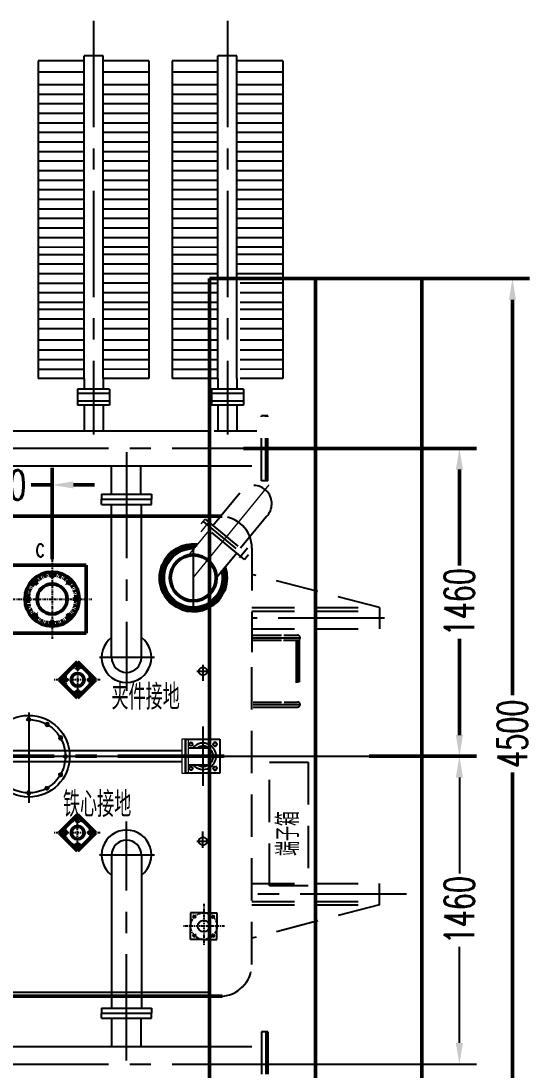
# Model space of a CAD drawing. Header units: inches. Extents: x -283 to 311, y 735 to 1155.
# Drawn here: x -86.9 to -26.8, y 819.7 to 943.2 of the extents above; entities that cross this region are included whole.
import ezdxf
from ezdxf.enums import TextEntityAlignment as Align

# ---------------------------------------------------------------- set-up
doc = ezdxf.new("R2010")
doc.units = ezdxf.units.IN
doc.header["$LTSCALE"] = 10
for name, pattern in [('ACAD_ISO02W100', [15, 12, -3]), ('CENTER', [2, 1.25, -0.25, 0.25, -0.25]), ('DASHED', [0.75, 0.5, -0.25]), ('DIVIDE', [1.25, 0.5, -0.25, 0, -0.25, 0, -0.25]), ('PHANTOM', [2.5, 1.25, -0.25, 0.25, -0.25, 0.25, -0.25])]:
    doc.linetypes.add(name, pattern=pattern)
for name, color, linetype, lineweight in [('0粗实线层', 7, 'Continuous', 50), ('1虚线层', 5, 'DASHED', 25), ('2中心线层', 1, 'CENTER', 25), ('4细实线层', 2, 'Continuous', 25), ('5文字层', 6, 'Continuous', 25), ('细实线', 3, 'Continuous', 20)]:
    doc.layers.add(name, color=color, linetype=linetype, lineweight=lineweight)
for name, color, linetype in [('1轮廓实线层', 7, 'Continuous'), ('3', 6, 'PHANTOM'), ('3中心线层', 1, 'CENTER'), ('4', 2, 'Continuous'), ('5', 3, 'Continuous'), ('6', 4, 'DIVIDE')]:
    doc.layers.add(name, color=color, linetype=linetype)
doc.styles.get("Standard").update_dxf_attribs({"font": 'txt.shx', "width": 0.67, "bigfont": 'hztxt.shx'})
doc.styles.add('TH_GBDIM', font='txt.shx', dxfattribs={"width": 0.67, "bigfont": 'hztxt.shx'})
doc.dimstyles.new('TH_GBDIM', dxfattribs={"dimtxt": 3.5, "dimasz": 2.5, "dimexe": 2, "dimexo": 0, "dimgap": 1.5, "dimtad": 0, "dimdec": 1, "dimlfac": 40, "dimdsep": 46, "dimtxsty": 'TH_GBDIM', "dimcen": 2.5, "dimclrd": 3, "dimclre": 3, "dimclrt": 6, "dimadec": 0, "dimazin": 2, "dimtfac": 0.714286, "dimtdec": 1, "dimtmove": 0, "dimatfit": 3, "dimfxl": 0, "dimtzin": 0, "dimlwd": -1, "dimlwe": -1, "dimarcsym": 0})

# ---------------------------------------------------------------- blocks, each defined once
blk = doc.blocks.new('28')
for p, q in [((78651.8, -45486.5), (78589.3, -45486.5)), ((78589.3, -45486.5), (78589.3, -45549)), ((78651.8, -45486.5), (78714.3, -45486.5)), ((78714.3, -45486.5), (78714.3, -45549)), ((78589.3, -45611.5), (78589.3, -45549)), ((78714.3, -45611.5), (78714.3, -45549)), ((78651.8, -45611.5), (78589.3, -45611.5)), ((78651.8, -45611.5), (78714.3, -45611.5))]:
    blk.add_line(p, q)
for centre, radius in [((78607.6, -45504.8), 4.97), ((78651.8, -45549), 27.5), ((78696, -45504.8), 4.97), ((78607.6, -45593.2), 4.97), ((78696, -45593.2), 4.97)]:
    blk.add_circle(centre, radius)
at = {"layer": '3中心线层'}
for p, q in [((78651.8, -45444.7), (78651.8, -45637.9)), ((78614.1, -45511.3), (78601.1, -45498.3)), ((78689.5, -45511.3), (78702.5, -45498.3)), ((78749.1, -45549), (78553.2, -45549)), ((78614.1, -45586.7), (78601.1, -45599.7)), ((78689.4, -45586.6), (78702.5, -45599.7))]:
    blk.add_line(p, q, dxfattribs=at)
blk.add_circle((78651.8, -45549), 62.5, dxfattribs=at)
for centre, start, end in [((78607.6, -45504.8), 306.113, 241.0728), ((78696, -45504.8), 298.9272, 233.887), ((78607.6, -45593.2), 118.9272, 53.887), ((78696, -45593.2), 126.113, 61.0728)]:
    blk.add_arc(centre, 6, start, end, dxfattribs=at)
blk = doc.blocks.new('铁心及夹件标准接地法兰')
at = {"color": 0}
for p, q in [((332.8, 418.2), (247.9, 333.4)), ((417.6, 333.4), (332.8, 418.2)), ((247.9, 333.4), (332.8, 248.5)), ((332.8, 248.5), (417.6, 333.4))]:
    blk.add_line(p, q, dxfattribs=at)
for centre, radius in [((332.8, 391.4), 6), ((332.8, 333.4), 30), ((274.8, 333.4), 6), ((390.8, 333.4), 6), ((332.8, 275.4), 6)]:
    blk.add_circle(centre, radius, dxfattribs=at)
at = {"layer": '2中心线层'}
for p, q in [((332.8, 248.5), (332.8, 418.2)), ((438.5, 333.4), (222.7, 333.4))]:
    blk.add_line(p, q, dxfattribs=at)
blk.add_circle((332.8, 333.4), 58, dxfattribs=at)
at = {"layer": '4细实线层'}
for centre, start, end in [((332.8, 391.4), 356.5404, 270), ((274.8, 333.4), 86.5404, 0), ((390.8, 333.4), 266.5404, 180), ((332.8, 275.4), 176.5404, 90)]:
    blk.add_arc(centre, 7, start, end, dxfattribs=at)
blk = doc.blocks.new('中低压套管')
at = {"layer": '0粗实线层', "color": 1, "linetype": 'CENTER'}
for p, q in [((179436.1, -43014.2), (179436.1, -43039.5)), ((179349, -43050.3), (179366.8, -43068.2)), ((179523.3, -43050.3), (179505.4, -43068.2)), ((179312.9, -43137.4), (179338.2, -43137.4)), ((179559.4, -43137.4), (179534.1, -43137.4)), ((179349, -43224.6), (179366.8, -43206.7)), ((179523.3, -43224.6), (179505.4, -43206.7)), ((179436.1, -43260.7), (179436.1, -43235.4))]:
    blk.add_line(p, q, dxfattribs=at)
at = {"layer": '0粗实线层'}
for centre, radius in [((179436.1, -43137.4), 127.5), ((179436.1, -43024.9), 7), ((179356.6, -43057.9), 7), ((179436.1, -43137.4), 71), ((179515.7, -43057.9), 7), ((179323.6, -43137.4), 7), ((179548.6, -43137.4), 7), ((179356.6, -43217), 7), ((179515.7, -43217), 7), ((179436.1, -43249.9), 7)]:
    blk.add_circle(centre, radius, dxfattribs=at)
at = {"layer": '0粗实线层', "color": 1, "linetype": 'CENTER'}
blk.add_circle((179436.1, -43137.4), 112.5, dxfattribs=at)
at = {"layer": '2中心线层'}
for p, q in [((179436.1, -42949.9), (179436.1, -43324.9)), ((179248.6, -43137.4), (179623.6, -43137.4))]:
    blk.add_line(p, q, dxfattribs=at)
blk = doc.blocks.new('*D51')
at = {"layer": '0粗实线层', "color": 3}
for p, q in [((-95.79, 879.05), (-95.79, 890.55)), ((-83.29, 879.8), (-83.29, 890.55)), ((-98.29, 888.55), (-100.79, 888.55)), ((-95.79, 888.55), (-92.97, 888.55)), ((-83.29, 888.55), (-85.75, 888.55)), ((-80.79, 888.55), (-78.29, 888.55))]:
    blk.add_line(p, q, dxfattribs=at)
for points in [[(-98.29, 888.97), (-98.29, 888.13), (-95.79, 888.55)], [(-80.79, 888.97), (-80.79, 888.13), (-83.29, 888.55)]]:
    blk.add_solid(points, dxfattribs=at)
at = {"layer": 'Defpoints', "color": 0}
for p in [(-83.29, 888.55), (-83.29, 879.8), (-95.79, 879.05)]:
    blk.add_point(p, dxfattribs=at)
at = {"layer": '0粗实线层', "color": 6, "insert": (-89.36, 888.55), "char_height": 3.5, "attachment_point": 5, "style": 'TH_GBDIM'}
blk.add_mtext('500', dxfattribs=at)
blk = doc.blocks.new('*D53')
at = {"layer": '0粗实线层', "color": 3}
for p, q in [((-39.79, 912.86), (-27.13, 912.86)), ((-29.13, 910.36), (-29.13, 863.81)), ((-29.13, 802.86), (-29.13, 854.71)), ((-39.79, 800.36), (-27.13, 800.36))]:
    blk.add_line(p, q, dxfattribs=at)
for points in [[(-29.54, 910.36), (-28.71, 910.36), (-29.13, 912.86)], [(-29.54, 802.86), (-28.71, 802.86), (-29.13, 800.36)]]:
    blk.add_solid(points, dxfattribs=at)
at = {"layer": 'Defpoints', "color": 0}
for p in [(-39.79, 912.86), (-29.13, 912.86), (-39.79, 800.36)]:
    blk.add_point(p, dxfattribs=at)
at = {"layer": '0粗实线层', "color": 6, "insert": (-29.13, 859.26), "char_height": 3.5, "attachment_point": 5, "rotation": 90, "style": 'TH_GBDIM'}
blk.add_mtext('4500', dxfattribs=at)
blk = doc.blocks.new('*D54')
at = {"layer": '0粗实线层', "color": 3}
for p, q in [((-60.76, 892.86), (-33.37, 892.86)), ((-35.37, 890.36), (-35.37, 879.05)), ((-35.37, 859.11), (-35.37, 870.42)), ((-45.97, 856.61), (-33.37, 856.61))]:
    blk.add_line(p, q, dxfattribs=at)
for points in [[(-35.79, 890.36), (-34.95, 890.36), (-35.37, 892.86)], [(-35.79, 859.11), (-34.95, 859.11), (-35.37, 856.61)]]:
    blk.add_solid(points, dxfattribs=at)
at = {"layer": 'Defpoints', "color": 0}
for p in [(-60.76, 892.86), (-45.97, 856.61), (-35.37, 856.61)]:
    blk.add_point(p, dxfattribs=at)
at = {"layer": '0粗实线层', "color": 6, "insert": (-35.37, 874.74), "char_height": 3.5, "attachment_point": 5, "rotation": 90, "style": 'TH_GBDIM'}
blk.add_mtext('1460{}{}', dxfattribs=at)
blk = doc.blocks.new('*D55')
at = {"color": 3}
for p, q in [((-59.79, 856.61), (-33.37, 856.61)), ((-35.37, 854.11), (-35.37, 842.8)), ((-35.37, 822.86), (-35.37, 834.17)), ((-57.91, 820.36), (-33.37, 820.36))]:
    blk.add_line(p, q, dxfattribs=at)
for points in [[(-35.79, 854.11), (-34.95, 854.11), (-35.37, 856.61)], [(-35.79, 822.86), (-34.95, 822.86), (-35.37, 820.36)]]:
    blk.add_solid(points, dxfattribs=at)
at = {"layer": 'Defpoints', "color": 0}
for p in [(-59.79, 856.61), (-35.37, 856.61), (-57.91, 820.36)]:
    blk.add_point(p, dxfattribs=at)
at = {"color": 6, "insert": (-35.37, 838.49), "char_height": 3.5, "attachment_point": 5, "rotation": 90, "style": 'TH_GBDIM'}
blk.add_mtext('1460{}{}', dxfattribs=at)
blk = doc.blocks.new('*D56')
at = {"color": 3}
for p, q in [((-133.54, 829.53), (-133.54, 767)), ((-52.29, 800.36), (-52.29, 767)), ((-131.04, 769), (-93.28, 769)), ((-54.79, 769), (-84.42, 769))]:
    blk.add_line(p, q, dxfattribs=at)
for points in [[(-131.04, 769.42), (-131.04, 768.58), (-133.54, 769)], [(-54.79, 769.42), (-54.79, 768.58), (-52.29, 769)]]:
    blk.add_solid(points, dxfattribs=at)
at = {"layer": 'Defpoints', "color": 0}
for p in [(-133.54, 829.53), (-52.29, 800.36), (-52.29, 769)]:
    blk.add_point(p, dxfattribs=at)
at = {"color": 6, "insert": (-88.85, 769), "char_height": 3.5, "attachment_point": 5, "style": 'TH_GBDIM'}
blk.add_mtext('3250', dxfattribs=at)
blk = doc.blocks.new('*D103')
at = {"layer": '0粗实线层', "color": 3}
for p, q in [((-217.81, 849.44), (-217.81, 760.42)), ((-39.79, 800.36), (-39.79, 760.42)), ((-215.31, 762.42), (-133, 762.42)), ((-42.29, 762.42), (-124.6, 762.42))]:
    blk.add_line(p, q, dxfattribs=at)
for points in [[(-215.31, 762.84), (-215.31, 762), (-217.81, 762.42)], [(-42.29, 762.84), (-42.29, 762), (-39.79, 762.42)]]:
    blk.add_solid(points, dxfattribs=at)
at = {"layer": 'Defpoints', "color": 0}
for p in [(-217.81, 849.44), (-39.79, 800.36), (-39.79, 762.42)]:
    blk.add_point(p, dxfattribs=at)
at = {"layer": '0粗实线层', "color": 6, "insert": (-128.8, 762.42), "char_height": 3.5, "attachment_point": 5, "style": 'TH_GBDIM'}
blk.add_mtext('7130{}{}', dxfattribs=at)

msp = doc.modelspace()

# ---------------------------------------------------------------- linework, layer by layer
for p, q in [((-77.2856, 939.0533), (-79.5356, 939.0533)), ((-79.5356, 901.0758), (-79.5356, 939.0533)), ((-77.2856, 901.0758), (-77.2856, 939.0533)), ((-61.5356, 939.0533), (-63.7856, 939.0533)), ((-63.7856, 901.0758), (-63.7856, 939.0533)), ((-61.5356, 901.0758), (-61.5356, 939.0533)), ((-84.9106, 938.4765), (-84.9106, 901.0758)), ((-79.5356, 938.4765), (-84.9106, 938.4765)), ((-79.5356, 901.0758), (-79.5356, 937.7258)), ((-71.9106, 938.4765), (-77.2856, 938.4765)), ((-77.2856, 901.0758), (-77.2856, 937.7258)), ((-71.9106, 938.4765), (-71.9106, 901.0758)), ((-69.1606, 938.4765), (-69.1606, 901.0758)), ((-63.7856, 938.4765), (-69.1606, 938.4765)), ((-63.7856, 901.0758), (-63.7856, 937.7258)), ((-56.1606, 938.4765), (-61.5356, 938.4765)), ((-61.5356, 912.8622), (-61.5356, 937.7258)), ((-56.1606, 938.4765), (-56.1606, 901.0758)), ((-84.9106, 937.149), (-84.9106, 901.0758)), ((-79.5356, 937.149), (-84.9106, 937.149)), ((-71.9106, 937.149), (-77.2856, 937.149)), ((-71.9106, 937.149), (-71.9106, 901.0758)), ((-69.1606, 937.149), (-69.1606, 901.0758)), ((-63.7856, 937.149), (-69.1606, 937.149)), ((-56.1606, 937.149), (-61.5356, 937.149)), ((-56.1606, 937.149), (-56.1606, 912.8622)), ((-79.5347, 935.6521), (-84.9097, 935.649)), ((-71.9106, 935.6565), (-77.2847, 935.6534)), ((-63.7847, 935.6521), (-69.1597, 935.649)), ((-56.1606, 935.6565), (-61.5347, 935.6534)), ((-79.5341, 934.5271), (-84.9091, 934.524)), ((-79.5341, 934.5271), (-84.9091, 934.524)), ((-71.9106, 934.5315), (-77.2841, 934.5284)), ((-71.9106, 934.5315), (-77.2841, 934.5284)), ((-63.7841, 934.5271), (-69.1591, 934.524)), ((-63.7841, 934.5271), (-69.1591, 934.524)), ((-56.1606, 934.5315), (-61.5341, 934.5284)), ((-56.1606, 934.5315), (-61.5341, 934.5284)), ((-79.5334, 933.4021), (-84.9084, 933.399)), ((-79.5334, 933.4021), (-84.9084, 933.399)), ((-71.9106, 933.4065), (-77.2834, 933.4034)), ((-71.9106, 933.4065), (-77.2834, 933.4034)), ((-63.7834, 933.4021), (-69.1584, 933.399)), ((-63.7834, 933.4021), (-69.1584, 933.399)), ((-56.1606, 933.4065), (-61.5334, 933.4034)), ((-56.1606, 933.4065), (-61.5334, 933.4034)), ((-79.5328, 932.2771), (-84.9078, 932.274)), ((-79.5328, 932.2771), (-84.9078, 932.274)), ((-71.9106, 932.2815), (-77.2828, 932.2784)), ((-71.9106, 932.2815), (-77.2828, 932.2784)), ((-71.9106, 931.1565), (-77.2821, 931.1534)), ((-71.9106, 931.1565), (-77.2821, 931.1534)), ((-63.7828, 932.2771), (-69.1578, 932.274)), ((-63.7828, 932.2771), (-69.1578, 932.274)), ((-56.1606, 932.2815), (-61.5328, 932.2784)), ((-56.1606, 932.2815), (-61.5328, 932.2784)), ((-56.1606, 931.1565), (-61.5321, 931.1534)), ((-56.1606, 931.1565), (-61.5321, 931.1534)), ((-79.5321, 931.1521), (-84.9071, 931.149)), ((-79.5321, 931.1521), (-84.9071, 931.149)), ((-79.5315, 930.0271), (-84.9065, 930.024)), ((-79.5315, 930.0271), (-84.9065, 930.024)), ((-71.9106, 930.0315), (-77.2815, 930.0284)), ((-71.9106, 930.0315), (-77.2815, 930.0284)), ((-63.7821, 931.1521), (-69.1571, 931.149)), ((-63.7821, 931.1521), (-69.1571, 931.149)), ((-63.7815, 930.0271), (-69.1565, 930.024)), ((-63.7815, 930.0271), (-69.1565, 930.024)), ((-56.1606, 930.0315), (-61.5315, 930.0284)), ((-56.1606, 930.0315), (-61.5315, 930.0284)), ((-79.5308, 928.9021), (-84.9058, 928.899)), ((-79.5308, 928.9021), (-84.9058, 928.899)), ((-71.9106, 928.9065), (-77.2808, 928.9034)), ((-71.9106, 928.9065), (-77.2808, 928.9034)), ((-63.7808, 928.9021), (-69.1558, 928.899)), ((-63.7808, 928.9021), (-69.1558, 928.899)), ((-56.1606, 928.9065), (-61.5308, 928.9034)), ((-56.1606, 928.9065), (-61.5308, 928.9034)), ((-79.5302, 927.7771), (-84.9052, 927.774)), ((-79.5302, 927.7771), (-84.9052, 927.774)), ((-71.9106, 927.7815), (-77.2802, 927.7784)), ((-71.9106, 927.7815), (-77.2802, 927.7784)), ((-63.7802, 927.7771), (-69.1552, 927.774)), ((-63.7802, 927.7771), (-69.1552, 927.774)), ((-56.1606, 927.7815), (-61.5302, 927.7784)), ((-56.1606, 927.7815), (-61.5302, 927.7784)), ((-79.5295, 926.6521), (-84.9045, 926.649)), ((-71.9106, 926.6565), (-77.2795, 926.6534)), ((-63.7795, 926.6521), (-69.1545, 926.649)), ((-56.1606, 926.6565), (-61.5295, 926.6534)), ((-79.5288, 925.5271), (-84.9038, 925.524)), ((-71.9106, 925.5315), (-77.2788, 925.5284)), ((-63.7788, 925.5271), (-69.1538, 925.524)), ((-56.1606, 925.5315), (-61.5288, 925.5284)), ((-79.5282, 924.4021), (-84.9032, 924.399)), ((-71.9106, 924.4065), (-77.2782, 924.4034)), ((-63.7782, 924.4021), (-69.1532, 924.399)), ((-56.1606, 924.4065), (-61.5282, 924.4034)), ((-79.5275, 923.2771), (-84.9025, 923.274)), ((-71.9106, 923.2815), (-77.2775, 923.2784)), ((-63.7775, 923.2771), (-69.1525, 923.274)), ((-56.1606, 923.2815), (-61.5275, 923.2784)), ((-79.5269, 922.1521), (-84.9019, 922.149)), ((-71.9106, 922.1565), (-77.2769, 922.1534)), ((-63.7769, 922.1521), (-69.1519, 922.149)), ((-56.1606, 922.1565), (-61.5269, 922.1534)), ((-79.5262, 921.0271), (-84.9012, 921.024)), ((-71.9106, 921.0315), (-77.2762, 921.0284)), ((-63.7762, 921.0271), (-69.1512, 921.024)), ((-56.1606, 921.0315), (-61.5262, 921.0284)), ((-79.5256, 919.9021), (-84.9006, 919.899)), ((-71.9106, 919.9065), (-77.2756, 919.9034)), ((-63.7756, 919.9021), (-69.1506, 919.899)), ((-56.1606, 919.9065), (-61.5256, 919.9034)), ((-79.5249, 918.7771), (-84.8999, 918.774)), ((-79.5243, 917.6521), (-84.8993, 917.649)), ((-71.9106, 918.7815), (-77.2749, 918.7784)), ((-71.9106, 917.6565), (-77.2743, 917.6534)), ((-63.7749, 918.7771), (-69.1499, 918.774)), ((-63.7743, 917.6521), (-69.1493, 917.649)), ((-56.1606, 918.7815), (-61.5249, 918.7784)), ((-56.1606, 917.6565), (-61.5243, 917.6534)), ((-79.5236, 916.5271), (-84.8986, 916.524)), ((-71.9106, 916.5315), (-77.2736, 916.5284)), ((-63.7736, 916.5271), (-69.1486, 916.524)), ((-56.1606, 916.5315), (-61.5236, 916.5284)), ((-79.5231, 915.66), (-84.8981, 915.6569)), ((-71.9106, 915.6644), (-77.2731, 915.6613)), ((-63.7731, 915.66), (-69.1481, 915.6569)), ((-56.1606, 915.6644), (-61.5231, 915.6613)), ((-79.5225, 914.535), (-84.8974, 914.5319)), ((-71.9106, 914.5394), (-77.2725, 914.5363)), ((-63.7725, 914.535), (-69.1474, 914.5319)), ((-56.1606, 914.5394), (-61.5225, 914.5363)), ((-79.5218, 913.41), (-84.8968, 913.4069)), ((-71.9106, 913.4144), (-77.2718, 913.4113)), ((-63.7718, 913.41), (-69.1468, 913.4069)), ((-56.1606, 913.4144), (-61.5218, 913.4113)), ((-79.5211, 912.285), (-84.8961, 912.2819)), ((-71.9106, 912.2894), (-77.2711, 912.2863)), ((-63.7711, 912.285), (-69.1461, 912.2819)), ((-79.5205, 911.16), (-84.8955, 911.1569)), ((-71.9106, 911.1644), (-77.2705, 911.1613)), ((-63.7705, 911.16), (-69.1455, 911.1569)), ((-79.5198, 910.035), (-84.8948, 910.0319)), ((-79.5193, 909.1939), (-84.8943, 909.1907)), ((-71.9106, 910.0394), (-77.2698, 910.0363)), ((-71.9106, 909.1983), (-77.2693, 909.1952)), ((-63.7698, 910.035), (-69.1448, 910.0319)), ((-63.7693, 909.1939), (-69.1443, 909.1907)), ((-79.5187, 908.0689), (-84.8937, 908.0657)), ((-71.9106, 908.0733), (-77.2687, 908.0702)), ((-63.7687, 908.0689), (-69.1437, 908.0657)), ((-79.518, 906.9439), (-84.893, 906.9407)), ((-71.9106, 906.9483), (-77.268, 906.9452)), ((-63.768, 906.9439), (-69.143, 906.9407)), ((-79.5173, 905.6014), (-84.8923, 905.5983)), ((-71.9106, 905.6058), (-77.2673, 905.6027)), ((-63.7673, 905.6014), (-69.1423, 905.5983)), ((-79.5166, 904.41), (-84.8916, 904.4069)), ((-71.9106, 904.4144), (-77.2666, 904.4113)), ((-63.7666, 904.41), (-69.1416, 904.4069)), ((-79.5159, 903.285), (-84.8909, 903.2819)), ((-71.9106, 903.2894), (-77.2659, 903.2863)), ((-63.7659, 903.285), (-69.1409, 903.2819)), ((-79.5153, 902.16), (-84.8903, 902.1569)), ((-71.9106, 902.1644), (-77.2653, 902.1613)), ((-63.7653, 902.16), (-69.1403, 902.1569)), ((-79.5356, 901.0758), (-84.9106, 901.0758)), ((-79.5356, 901.0758), (-84.9106, 901.0758)), ((-79.5356, 901.0758), (-84.9106, 901.0758)), ((-79.5356, 901.0758), (-79.5356, 899.8258)), ((-71.9106, 901.0758), (-77.2856, 901.0758)), ((-77.2856, 901.0758), (-77.2856, 899.8258)), ((-71.9106, 901.0758), (-77.2856, 901.0758)), ((-71.9106, 901.0758), (-77.2856, 901.0758)), ((-63.7856, 901.0758), (-69.1606, 901.0758)), ((-63.7856, 901.0758), (-69.1606, 901.0758)), ((-63.7856, 901.0758), (-63.7856, 899.8258)), ((-76.5356, 899.8258), (-80.2856, 899.8258)), ((-80.2856, 899.8258), (-80.2856, 897.9258)), ((-76.5356, 899.3258), (-80.2856, 899.3258)), ((-76.5356, 899.8258), (-76.5356, 897.9258)), ((-76.5356, 898.4258), (-80.2856, 898.4258)), ((-76.5356, 897.9258), (-80.2856, 897.9258)), ((-79.5356, 897.9258), (-79.5356, 894.9258)), ((-77.2856, 897.9258), (-77.2856, 894.9258)), ((-208.4106, 894.9258), (-64.7856, 894.9258)), ((-208.4106, 890.8008), (-64.7856, 890.8008)), ((-67.5356, 854.6133), (-67.5356, 858.6133)), ((-67.5356, 854.6133), (-67.5356, 858.6133)), ((-67.5356, 858.6133), (-64.7856, 858.6133)), ((-67.2856, 857.6133), (-64.7856, 857.6133)), ((-64.7856, 854.6133), (-67.5356, 854.6133)), ((-67.2856, 855.6133), (-64.7856, 855.6133)), ((-179.5849, 828.8582), (-64.7856, 828.8582)), ((-180.1376, 828.3633), (-64.7856, 828.3633)), ((-208.4106, 822.4258), (-64.7856, 822.4258))]:
    msp.add_line(p, q)
at = {"lineweight": 0}
for p, q in [((-65.7537, 883.967), (-65.526, 884.2458)), ((-67.2332, 880.2585), (-64.8243, 883.2079)), ((-68.0356, 858.6149), (-68.0356, 854.615))]:
    msp.add_line(p, q, dxfattribs=at)
for centre, radius in [((-86.0356, 856.6133), 4.8125), ((-86.0356, 860.9258), 0.15), ((-83.8794, 860.348), 0.15), ((-82.3009, 858.7695), 0.15), ((-66.9498, 858.0275), 0.2), ((-81.7231, 856.6133), 0.15), ((-82.3009, 854.457), 0.15), ((-66.9498, 855.1991), 0.2), ((-86.0356, 852.3008), 0.15), ((-83.8794, 852.8785), 0.15)]:
    msp.add_circle(centre, radius)
for radius, start, end in [(1.55, 61.061472, 139.822231), (1.2, 51.317813, 123.55731), (1.0875, 66.858959, 113.141041), (1.55, 220.177769, 298.938528), (1.0875, 246.858959, 293.141041)]:
    msp.add_arc((-65.5356, 856.6133), radius, start, end)
at = {"layer": '0粗实线层'}
for p, q in [((-64.7856, 912.8622), (-64.7856, 855.7212)), ((-39.7856, 912.8622), (-64.7856, 912.8622)), ((-39.7856, 800.3622), (-39.7856, 912.8622)), ((-64.7856, 855.6765), (-64.7856, 800.3622))]:
    msp.add_line(p, q, dxfattribs=at)
at = {"layer": '0粗实线层', "color": 1}
msp.add_line((-52.2856, 800.3622), (-52.2856, 912.8622), dxfattribs=at)
at = {"layer": '0粗实线层', "color": 0}
for p, q in [((-63.2856, 884.8633), (-203.7856, 884.8633)), ((-112.2856, 879.1133), (-79.2856, 879.1133)), ((-79.2856, 871.1133), (-79.2856, 879.1133)), ((-112.2856, 871.1133), (-79.2856, 871.1133)), ((-63.2856, 828.3633), (-203.7856, 828.3633))]:
    msp.add_line(p, q, dxfattribs=at)
at = {"layer": '0粗实线层', "color": 1, "linetype": 'CENTER'}
msp.add_line((-63.0358, 856.6133), (-203.5358, 856.6133), dxfattribs=at)
at = {"layer": '0粗实线层', "color": 0}
msp.add_circle((-66.6806, 877.6125), 2.6999, dxfattribs=at)
for radius, start, end in [(3.8999, 83.37102, 18.213068), (3.5249, 87.362865, 14.231374)]:
    msp.add_arc((-66.6806, 877.6125), radius, start, end, dxfattribs=at)
at = {"layer": '1虚线层'}
for p, q in [((-61.5356, 901.0758), (-61.5356, 912.8622)), ((-56.1606, 912.2894), (-61.5211, 912.2863)), ((-56.1606, 912.6281), (-56.1606, 901.0758)), ((-56.1606, 911.1644), (-61.5205, 911.1613)), ((-56.1606, 910.0394), (-61.5198, 910.0363)), ((-56.1606, 909.1983), (-61.5193, 909.1952)), ((-56.1606, 908.0733), (-61.5187, 908.0702)), ((-56.1606, 906.9483), (-61.518, 906.9452)), ((-56.1606, 905.6058), (-61.5173, 905.6027)), ((-56.1606, 904.4144), (-61.5166, 904.4113)), ((-56.1606, 903.2894), (-61.5159, 903.2863)), ((-56.1606, 902.1644), (-61.5153, 902.1613)), ((-56.1606, 901.0758), (-61.5356, 901.0758)), ((-61.5356, 901.0758), (-61.5356, 899.8258)), ((-56.1606, 901.0758), (-61.5356, 901.0758)), ((-60.7856, 899.8258), (-64.5356, 899.8258)), ((-64.5356, 899.8258), (-64.5356, 897.9258)), ((-60.7856, 899.3258), (-64.5356, 899.3258)), ((-60.7856, 899.8258), (-60.7856, 897.9258)), ((-60.7856, 898.4258), (-64.5356, 898.4258)), ((-60.7856, 897.9258), (-64.5356, 897.9258)), ((-63.7856, 897.9258), (-63.7856, 894.9258)), ((-61.5356, 897.9258), (-61.5356, 894.9258)), ((-58.6606, 889.0508), (-58.6606, 896.6758)), ((-57.9106, 896.6758), (-58.6606, 896.6758)), ((-58.1606, 889.0508), (-58.1606, 896.6758)), ((-57.9106, 889.0508), (-57.9106, 896.6758)), ((-64.2184, 894.9258), (-58.6606, 894.9258)), ((-64.7856, 890.8008), (-58.6606, 890.8008)), ((-64.3689, 883.7656), (-60.8245, 888.1053)), ((-57.9106, 889.0508), (-58.6606, 889.0508)), ((-65.526, 884.2458), (-60.4144, 880.071)), ((-65.2983, 884.5246), (-60.1866, 880.3498)), ((-58.0621, 884.8481), (-61.116, 881.1089)), ((-60.6421, 879.7922), (-65.7537, 883.967)), ((-63.9804, 877.6018), (-61.5715, 880.5512)), ((-61.2468, 880.0003), (-60.3063, 881.1518)), ((-59.7856, 881.1133), (-59.7856, 868.8633)), ((-60.6421, 879.7922), (-60.4144, 880.071)), ((-60.4144, 880.071), (-60.1866, 880.3498)), ((-44.7856, 874.1122), (-59.7856, 878.0284)), ((-59.7856, 874.1122), (-44.7856, 874.1122)), ((-59.7856, 873.7122), (-44.7856, 873.7122)), ((-44.7856, 874.1122), (-44.7856, 871.6122)), ((-59.7856, 871.6122), (-44.7856, 871.6122)), ((-59.6417, 870.8539), (-56.2843, 870.8539)), ((-56.0375, 870.8539), (-54.703, 870.8539)), ((-54.703, 870.8539), (-54.4018, 870.8539)), ((-59.6417, 870.2677), (-56.2843, 870.2677)), ((-56.0661, 870.2677), (-54.703, 870.2677)), ((-54.703, 870.2677), (-54.4018, 870.2677)), ((-54.5943, 870.2677), (-54.5943, 862.9961)), ((-54.4018, 870.2677), (-54.4018, 862.9961)), ((-54.2093, 870.3398), (-54.2093, 862.924)), ((-59.7856, 832.1133), (-59.7856, 868.8633)), ((-59.6417, 862.9961), (-56.2843, 862.9961)), ((-59.6417, 862.4098), (-56.2843, 862.4098)), ((-56.2843, 862.4098), (-54.703, 862.4098)), ((-56.0027, 862.9961), (-54.703, 862.9961)), ((-54.703, 862.9961), (-54.4018, 862.9961)), ((-54.703, 862.4098), (-54.4018, 862.4098)), ((-67.5356, 858.6133), (-63.5356, 858.6133)), ((-64.7143, 858.6133), (-63.5356, 858.6133)), ((-63.5356, 858.6133), (-63.5356, 854.6133)), ((-57.7122, 855.9213), (-53.1818, 855.9213)), ((-57.7122, 841.3548), (-57.7122, 855.9213)), ((-53.1818, 855.9213), (-53.1818, 841.3548)), ((-63.5356, 854.6133), (-67.5356, 854.6133)), ((-63.5356, 854.6133), (-64.7856, 854.6133)), ((-59.7856, 841.6143), (-44.7856, 841.6143)), ((-53.1818, 841.3548), (-57.7122, 841.3548)), ((-44.7856, 839.1143), (-44.7856, 841.6143)), ((-59.7856, 839.5143), (-44.7856, 839.5143)), ((-59.7856, 839.1143), (-44.7856, 839.1143)), ((-44.7856, 839.1143), (-59.7856, 835.1982)), ((-57.9106, 824.1758), (-58.6606, 824.1758)), ((-58.6606, 824.1758), (-58.6606, 816.5508)), ((-58.1606, 824.1758), (-58.1606, 816.5508)), ((-57.9106, 824.1758), (-57.9106, 816.5508)), ((-64.7856, 822.4258), (-58.6606, 822.4258))]:
    msp.add_line(p, q, dxfattribs=at)
for centre in [(-64.1214, 858.0275), (-64.1214, 855.1991)]:
    msp.add_circle(centre, 0.2, dxfattribs=at)
for centre, radius, start, end in [((-59.5847, 886.3568), 2.1435, 315.262549, 125.33853), ((-63.5356, 881.1133), 3.75, 0, 90), ((-54.4018, 870.5608), 0.2931, 270, 90), ((-54.4018, 862.703), 0.2931, 270, 90), ((-65.5356, 856.6133), 1.2, 236.44269, 47.433251), ((-65.5356, 856.6133), 1.55, 303.27012, 58.111311), ((-64.1214, 858.0275), 0.225, 225, 138.22459), ((-64.1214, 855.1991), 0.225, 135, 48.22459), ((-63.5356, 832.1133), 3.75, 270, 0)]:
    msp.add_arc(centre, radius, start, end, dxfattribs=at)
at = {"layer": '1轮廓实线层', "color": 7, "lineweight": 0}
for p, q in [((-67.2856, 858.6149), (-68.0356, 858.6149)), ((-67.6606, 858.6149), (-67.6606, 854.615)), ((-67.2856, 858.6149), (-67.2856, 854.615)), ((-68.0356, 854.615), (-67.2856, 854.615))]:
    msp.add_line(p, q, dxfattribs=at)
at = {"layer": '2中心线层'}
for p, q in [((-78.4106, 943.1708), (-78.4106, 894.5016)), ((-62.6606, 943.1708), (-62.6606, 894.5016)), ((-209.1606, 892.8633), (-57.9106, 892.8633)), ((-66.6824, 881.3065), (-66.6781, 873.915)), ((-59.6417, 870.5608), (-54.1087, 870.5608)), ((-59.6417, 862.703), (-54.1087, 862.703)), ((-105.7481, 856.6133), (-35.3694, 856.6133)), ((-209.1606, 820.3633), (-57.9106, 820.3633))]:
    msp.add_line(p, q, dxfattribs=at)
msp.add_circle((-86.0356, 856.6133), 4.3125, dxfattribs=at)
at = {"layer": '3'}
for p, q in [((-71.2318, 868.2383), (-77.7128, 868.2383)), ((-86.0356, 861.7492), (-86.0356, 851.1188)), ((-65.5356, 860.1133), (-65.5356, 853.1133)), ((-198.8154, 856.6133), (-43.6789, 856.6133)), ((-69.0356, 856.6133), (-62.0356, 856.6133)), ((-71.2318, 844.9883), (-77.7128, 844.9883))]:
    msp.add_line(p, q, dxfattribs=at)
at = {"layer": '3中心线层'}
for p, q in [((-74.5356, 892.4275), (-74.5356, 864.3038)), ((-66.6803, 881.3065), (-66.6803, 873.915)), ((-44.1808, 872.8633), (-59.8177, 872.8633)), ((-65.5356, 867.3815), (-65.5356, 865.4773)), ((-66.2464, 866.6133), (-64.6895, 866.6133)), ((-74.5356, 820.799), (-74.5356, 848.9228)), ((-65.5356, 845.845), (-65.5356, 847.7492)), ((-65.5356, 845.845), (-65.5356, 847.7492)), ((-66.2464, 846.6133), (-64.6895, 846.6133)), ((-66.2464, 846.6133), (-64.6895, 846.6133)), ((-41.589, 840.3633), (-59.8177, 840.3633))]:
    msp.add_line(p, q, dxfattribs=at)
at = {"layer": '3中心线层', "color": 1, "linetype": 'ACAD_ISO02W100', "lineweight": 0}
msp.add_line((-66.6803, 877.6158), (-57.7354, 888.5678), dxfattribs=at)
at = {"layer": '4', "color": 1, "linetype": 'ACAD_ISO02W100', "lineweight": 0}
msp.add_line((-65.7437, 883.0308), (-64.604, 884.4262), dxfattribs=at)
at = {"layer": '4', "color": 0, "lineweight": 0}
msp.add_line((-65.526, 884.2458), (-65.2983, 884.5246), dxfattribs=at)
at = {"layer": '4细实线层'}
for centre, start, end in [((-86.0356, 860.9258), 300, 211.328717), ((-83.8794, 860.348), 240, 151.328717), ((-82.3009, 858.7695), 210, 121.328717), ((-81.7231, 856.6133), 180, 91.328717), ((-82.3009, 854.457), 150, 61.328717), ((-86.0356, 852.3008), 90, 1.328717), ((-83.8794, 852.8785), 120, 31.328717)]:
    msp.add_arc(centre, 0.2, start, end, dxfattribs=at)
at = {"layer": '5', "color": 0}
for p, q in [((-76.2856, 887.4633), (-76.2856, 890.8008)), ((-72.8502, 887.4633), (-72.8502, 890.8008)), ((-77.4731, 887.4633), (-71.5981, 887.4633)), ((-77.4731, 887.4633), (-77.4731, 886.8633)), ((-77.4731, 886.2633), (-77.4731, 886.8633)), ((-77.4731, 886.8633), (-71.5981, 886.8633)), ((-77.4731, 886.8633), (-71.5981, 886.8633)), ((-71.5981, 887.4633), (-71.5981, 886.8633)), ((-71.5981, 886.2633), (-71.5981, 886.8633)), ((-77.4731, 886.2633), (-71.5981, 886.2633)), ((-76.2856, 868.2383), (-76.2856, 886.2633)), ((-72.7856, 868.2383), (-72.7856, 886.2633)), ((-68.0356, 857.2383), (-174.6377, 857.2383)), ((-174.6377, 855.9883), (-68.0356, 855.9883)), ((-76.2856, 844.9883), (-76.2856, 826.9633)), ((-72.7856, 844.9883), (-72.7856, 826.9633)), ((-77.4731, 826.9633), (-71.5981, 826.9633)), ((-77.4731, 826.9633), (-77.4731, 826.3633)), ((-77.4731, 826.3633), (-71.5981, 826.3633)), ((-77.4731, 825.7633), (-77.4731, 826.3633)), ((-77.4731, 826.3633), (-71.5981, 826.3633)), ((-71.5981, 826.9633), (-71.5981, 826.3633)), ((-71.5981, 825.7633), (-71.5981, 826.3633)), ((-77.4731, 825.7633), (-71.5981, 825.7633)), ((-76.2856, 825.7633), (-76.2856, 822.4258)), ((-72.8502, 825.7633), (-72.8502, 822.4258))]:
    msp.add_line(p, q, dxfattribs=at)
for centre, radius, start, end in [((-74.5356, 868.2383), 2.9375, 126.565737, 53.434263), ((-74.5356, 868.2383), 1.75, 180, 0), ((-74.5356, 844.9883), 2.9375, 306.565737, 233.434263), ((-74.5356, 844.9883), 1.75, 0, 180)]:
    msp.add_arc(centre, radius, start, end, dxfattribs=at)
at = {"layer": '6'}
for centre in [(-65.5356, 866.6133), (-65.5356, 846.6133), (-65.5356, 846.6133)]:
    msp.add_circle(centre, 0.475, dxfattribs=at)
at = {"layer": '细实线'}
for centre, start, end in [((-66.9498, 858.0275), 315, 228.22459), ((-66.9498, 855.1991), 45, 318.22459)]:
    msp.add_arc(centre, 0.225, start, end, dxfattribs=at)

# ---------------------------------------------------------------- block references
at = {"color": 0, "xscale": 0.02500000000009095, "yscale": 0.02499999999997726, "zscale": 0.025}
msp.add_blockref('28', (-2031.7463, 1975.338), dxfattribs=at)
at = {"layer": '0粗实线层', "xscale": 0.02500000000009095, "yscale": 0.02499999999997726, "zscale": 0.025}
for name, p in [('中低压套管', (-4569.1886, 1953.549)), ('铁心及夹件标准接地法兰', (-88.6053, 839.2786))]:
    msp.add_blockref(name, p, dxfattribs=at)
at = {"layer": '0粗实线层', "xscale": -0.02500000000009095, "yscale": 0.02499999999997726, "zscale": 0.025, "rotation": 180}
msp.add_blockref('铁心及夹件标准接地法兰', (-88.6053, 873.948), dxfattribs=at)

# ---------------------------------------------------------------- texts
at = {"layer": '4', "width": 0.67}
for s, p in [('夹件接地', (-72.2823, 862.1022)), ('铁心接地', (-77.9959, 849.4607))]:
    msp.add_text(s, height=3, dxfattribs=at).set_placement(p, align=Align.CENTER)
at = {"layer": '5文字层', "lineweight": 0, "width": 0.67}
msp.add_text('c', height=2.25, dxfattribs=at).set_placement((-85.2619, 880.0937))
at = {"layer": '5文字层', "lineweight": 0, "insert": (-56.8494, 844.8776), "char_height": 2.62495, "width": 10.654369, "attachment_point": 1, "rotation": 90}
msp.add_mtext('端子箱', dxfattribs=at)

# ---------------------------------------------------------------- dimensions: what is measured, and where the dimension line sits
dim = msp.add_linear_dim(base=(-35.3694, 856.6133), p1=(-57.9106, 820.3633), p2=(-59.7856, 856.6133), angle=90, text='1460{}{}', dimstyle='TH_GBDIM', override={"dimgap": 1.5, "dimtad": 0, "dimjust": 0, "dimdec": 1, "dimlfac": 39.999999, "dimse1": 0, "dimse2": 0, "dimsd1": 0, "dimsd2": 0})
dim.commit()
dim.dimension.update_dxf_attribs({"geometry": '*D55', "text_midpoint": (-35.3694, 838.4883)})
dim = msp.add_linear_dim(base=(-52.2856, 768.999), p1=(-133.5356, 829.5326), p2=(-52.2856, 800.3622), dimstyle='TH_GBDIM')
dim.commit()
dim.dimension.update_dxf_attribs({"geometry": '*D56', "text_midpoint": (-88.8506, 768.999), "dimtype": 160})
at = {"layer": '0粗实线层'}
dim = msp.add_linear_dim(base=(-29.1256, 912.8622), p1=(-39.7856, 800.3622), p2=(-39.7856, 912.8622), angle=90, dimstyle='TH_GBDIM', dxfattribs=at)
dim.commit()
dim.dimension.update_dxf_attribs({"geometry": '*D53', "text_midpoint": (-29.1256, 859.2641), "dimtype": 160})
dim = msp.add_linear_dim(base=(-35.3694, 856.6133), p1=(-60.7639, 892.8633), p2=(-45.9737, 856.6133), angle=90, text='1460{}{}', dimstyle='TH_GBDIM', override={"dimgap": 1.5, "dimtad": 0, "dimjust": 0, "dimdec": 1, "dimlfac": 39.999999, "dimse1": 0, "dimse2": 0, "dimsd1": 0, "dimsd2": 0}, dxfattribs=at)
dim.commit()
dim.dimension.update_dxf_attribs({"geometry": '*D54', "text_midpoint": (-35.3694, 874.7383)})
dim = msp.add_linear_dim(base=(-83.2856, 888.5514), p1=(-95.7856, 879.0508), p2=(-83.2856, 879.8008), dimstyle='TH_GBDIM', dxfattribs=at)
dim.commit()
dim.dimension.update_dxf_attribs({"geometry": '*D51', "text_midpoint": (-89.3593, 888.5514), "dimtype": 160})
dim = msp.add_linear_dim(base=(-39.7856, 762.4212), p1=(-217.8108, 849.4376), p2=(-39.7856, 800.3622), text='7130{}{}', dimstyle='TH_GBDIM', override={"dimgap": 1.5, "dimtad": 0, "dimjust": 0, "dimdec": 1, "dimlfac": 39.999999, "dimse1": 0, "dimse2": 0, "dimsd1": 0, "dimsd2": 0}, dxfattribs=at)
dim.commit()
dim.dimension.update_dxf_attribs({"geometry": '*D103', "text_midpoint": (-128.7982, 762.4212)})

doc.saveas('drawing.dxf')
